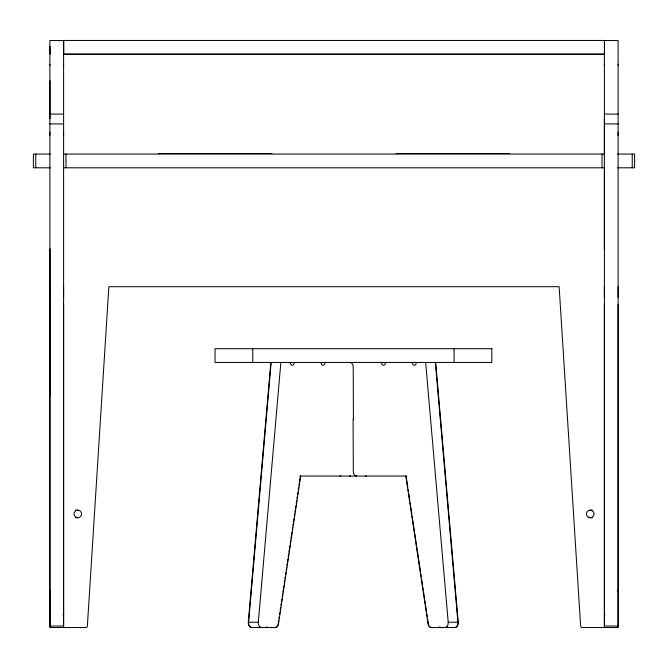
<?xml version="1.0" encoding="UTF-8"?>
<svg xmlns="http://www.w3.org/2000/svg" width="668" height="668" viewBox="0 0 668 668"><rect width="100%" height="100%" fill="white"/><g stroke="black" fill="none" stroke-linecap="round" stroke-linejoin="round"><path stroke-width="1" d="M49.875 626.15L49.875 304.182M49.875 297.402L49.875 286.706M49.875 135.228L49.875 132.055M49.875 65.489L49.875 64.22M63.602 626.15L63.602 304.182M63.602 297.402L63.602 286.706M63.602 135.228L63.602 132.055M63.602 65.489L63.602 64.22M604.398 626.15L604.398 304.182M604.398 297.402L604.398 286.706M604.398 248.838L604.398 167.601M604.398 155.11L604.398 118.653M604.398 65.489L604.398 64.22M618.125 626.15L618.125 304.182M618.125 297.402L618.125 286.706M618.125 135.228L618.125 132.055M618.125 65.489L618.125 64.245M270.841 362.448L248.287 622.234A4.734 3.348 -90 0 0 251.611 627.544L275.224 627.544A4.734 3.348 90 0 0 278.498 623.795L300.7 476.067M251.928 627.544A4.734 3.348 90 0 1 248.605 622.234L271.158 362.448M261.631 627.544A4.734 3.348 -90 0 1 258.307 622.234L280.861 362.448M278.18 623.795L278.648 620.722M278.948 618.668L279.257 616.614M279.566 614.56L279.875 612.514M280.184 610.46L280.652 607.379M280.961 605.333L281.261 603.279M281.57 601.225L281.879 599.171M282.188 597.125L282.656 594.044M282.965 591.99L283.274 589.944M283.574 587.89L283.883 585.836M284.192 583.782L284.66 580.709M284.969 578.655L285.278 576.601M285.587 574.555L285.887 572.501M286.196 570.447L286.664 567.374M286.973 565.32L287.282 563.266M287.591 561.212L287.9 559.166M288.2 557.112L288.668 554.031M288.977 551.985L289.286 549.931M289.595 547.877L289.904 545.823M290.213 543.777L290.672 540.696M290.981 538.642L291.908 532.488M292.217 530.434L292.676 527.361M292.985 525.307L293.294 523.253M293.603 521.207L293.912 519.153M294.221 517.099L294.68 514.026M294.989 511.972L295.298 509.918M295.607 507.864L295.916 505.818M296.225 503.764L296.684 500.683M296.993 498.637L297.302 496.583M297.611 494.529L297.92 492.475M298.229 490.429L298.688 487.348M298.997 485.294L299.306 483.248M299.615 481.194L300.383 476.067M63.602 54.2L604.398 54.2M49.875 114.094L63.602 114.094M604.398 114.094L618.125 114.094M49.875 123.914L63.602 123.914M604.398 123.914L618.125 123.914M158.283 153.498L271.893 153.498M396.107 153.498L509.717 153.498M50.442 154.066L33.4 154.066L33.4 167.793L50.442 167.793M63.602 154.066L604.398 154.066M617.566 154.066L634.6 154.066L634.6 167.793L617.566 167.793M63.602 167.793L604.398 167.793M299.899 476.067L406.503 476.067M75.751 510.143L77.78 510.143M590.22 510.143L592.249 510.143M75.751 517.725L77.78 517.725M590.22 517.725L592.249 517.725M248.605 622.234L258.307 622.234M444.88 627.544A4.734 3.348 -90 0 0 448.203 622.234L457.914 622.234L435.361 362.448M49.875 626.033L63.602 626.033M604.398 626.033L618.125 626.033M406.127 476.067L406.436 478.113M406.745 480.167L407.822 487.348M408.131 489.402L408.44 491.456M408.749 493.502L409.826 500.683M410.135 502.737L410.444 504.791M410.753 506.845L411.839 514.026M412.139 516.072L412.448 518.126M412.757 520.18L414.452 531.461M414.761 533.515L416.465 544.804M416.765 546.85L418.469 558.139M418.778 560.193L420.473 571.474M420.782 573.528L421.241 576.601M421.55 578.655L422.477 584.809M422.786 586.863L423.245 589.944M423.554 591.99L424.481 598.152M424.79 600.198L425.249 603.279M425.558 605.333L426.485 611.487M426.794 613.541L427.253 616.614M427.562 618.668L428.33 623.795A4.734 3.348 -90 0 0 428.973 625.724M405.818 476.067L428.021 623.795A4.734 3.348 -90 0 0 431.294 627.544L454.908 627.544A4.734 3.348 -90 0 0 458.231 622.234L435.67 362.448M425.65 362.448L448.203 622.234M632.237 154.066L632.237 167.793M604.398 627.544L604.398 40.548L618.125 40.548L618.125 627.544L582.154 627.544A1.511 1.511 0 0 1 580.642 626.125L559.141 286.706L108.859 286.706L87.358 626.125A1.511 1.511 0 0 1 85.846 627.544L49.875 627.544L49.875 40.548L63.602 40.548L63.602 627.544M602.035 154.066L602.035 167.793M454.098 348.721L454.098 362.448M353.414 419.253L353.213 367.141A4.726 3.348 -90 0 0 349.865 362.448M353.096 419.253L353.305 471.374A4.734 3.348 -90 0 0 356.654 476.067M252.754 348.721L252.754 362.448M65.965 154.066L65.965 167.793M50.067 46.51L50.067 54.183M50.058 248.838L50.058 395.59M49.983 80.786L49.983 118.653M35.763 154.066L35.763 167.793M431.611 627.544A4.734 3.348 -90 0 1 429.499 626.492M294.254 362.448A2.839 2.012 -90 0 1 292.242 365.287A2.839 2.012 -90 0 1 290.238 362.448M325.049 362.448A2.839 2.012 -90 0 1 323.045 365.287A2.839 2.012 -90 0 1 321.032 362.448M441.314 627.544A4.734 3.348 -90 0 1 439.845 627.068M446.992 626.809A4.734 3.348 -90 0 1 445.197 627.544M266.983 627.068A4.734 3.348 90 0 1 265.513 627.544M385.486 362.448A2.839 2.012 -90 0 1 383.474 365.287A2.839 2.012 -90 0 1 381.47 362.448M416.281 362.448A2.839 2.012 -90 0 1 414.269 365.287A2.839 2.012 -90 0 1 412.265 362.448M266.666 627.068A4.734 3.348 90 0 1 265.196 627.544M340.705 475.9A4.734 3.348 -90 0 1 339.837 476.067M366.356 476.067A4.734 3.348 90 0 1 365.496 475.9M457.914 622.234A4.734 3.348 -90 0 1 454.591 627.544M440.997 627.544A4.734 3.348 -90 0 1 439.536 627.068M277.938 624.814A4.734 3.348 -90 0 1 274.907 627.544M261.313 627.544A4.734 3.348 -90 0 1 259.526 626.809M350.408 475.9A4.734 3.348 -90 0 1 349.548 476.067M63.602 613.458A3.791 3.791 0 0 1 63.093 615.345M604.907 615.345A3.791 3.791 0 0 1 604.398 613.458M50.409 590.12A1.511 1.511 0 0 0 49.966 591.188L49.966 626.033A1.511 1.511 0 0 0 51.486 627.544M618.034 626.033A1.511 1.511 0 0 1 616.514 627.544M617.591 590.12A1.511 1.511 0 0 1 618.034 591.188M604.49 40.456L63.694 40.456L63.694 54.183L604.49 54.183L604.49 40.456M491.832 348.721L215.029 348.721L215.029 362.448L491.832 362.448L491.832 348.721M588.324 517.216A3.791 3.791 0 0 0 594.011 513.934A3.791 3.791 0 0 0 588.324 510.653A3.791 3.791 0 0 0 588.324 517.216M75.885 517.216A3.791 3.791 0 0 0 81.563 513.934A3.791 3.791 0 0 0 75.885 510.653A3.791 3.791 0 0 0 75.885 517.216"/></g></svg>
